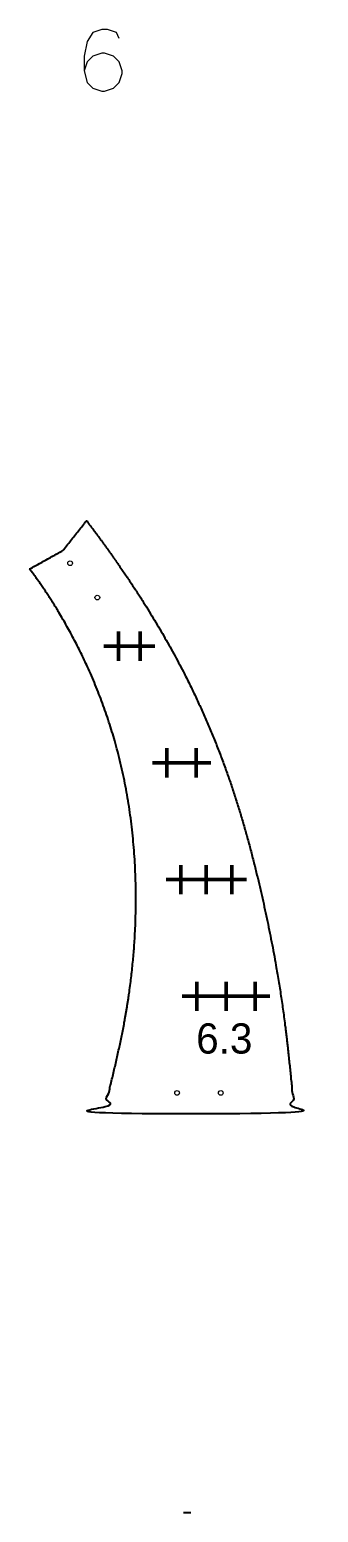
# Model space of a CAD drawing. Header units: inches. Extents: x -1683 to 11264, y -1696 to 865.
# Drawn here: x -21.1 to 18.5, y 0 to 203.3 of the extents above; entities that cross this region are included whole.
import ezdxf

# ---------------------------------------------------------------- set-up
doc = ezdxf.new("R2010")
doc.units = ezdxf.units.IN
doc.header["$MEASUREMENT"] = 0
doc.header["$PDMODE"] = 2
doc.header["$PDSIZE"] = 2
for name, color, linetype, lineweight in [('Annotation', 7, 'Continuous', 9), ('Drilling', 3, 'Continuous', 13), ('Engrave', 4, 'Continuous', 50)]:
    doc.layers.add(name, color=color, linetype=linetype, lineweight=lineweight)
doc.styles.add('Tw Cen MT', font='')
doc.styles.get('Tw Cen MT').set_extended_font_data('Tw Cen MT')

# ---------------------------------------------------------------- blocks, each defined once
blk = doc.blocks.new('*U3088')
at = {"layer": 'Engrave'}
blk.add_point((0, 0), dxfattribs=at)
blk = doc.blocks.new('*U3089')
at = {"layer": 'Engrave', "color": 0, "linetype": 'ByBlock', "lineweight": -2, "transparency": 16777216}
for p in [(0, 0), (4, 0), (8, 0)]:
    blk.add_blockref('*U3088', p, dxfattribs=at)
blk = doc.blocks.new('*U3090')
at = {"layer": 'Engrave'}
blk.add_point((0, 0), dxfattribs=at)
blk = doc.blocks.new('*U3091')
at = {"layer": 'Engrave', "color": 0, "linetype": 'ByBlock', "lineweight": -2, "transparency": 16777216}
for p in [(0, 0), (3.5, 0), (7, 0)]:
    blk.add_blockref('*U3090', p, dxfattribs=at)
blk = doc.blocks.new('*U3092')
at = {"layer": 'Engrave'}
blk.add_point((0, 0), dxfattribs=at)
blk = doc.blocks.new('*U3093')
at = {"layer": 'Engrave', "color": 0, "linetype": 'ByBlock', "lineweight": -2, "transparency": 16777216}
for p in [(0, 0), (4, 0)]:
    blk.add_blockref('*U3092', p, dxfattribs=at)
blk = doc.blocks.new('*U3094')
at = {"layer": 'Engrave'}
blk.add_point((0, 0), dxfattribs=at)
blk = doc.blocks.new('*U3095')
at = {"layer": 'Engrave', "color": 0, "linetype": 'ByBlock', "lineweight": -2, "transparency": 16777216}
for p in [(0, 0), (3, 0)]:
    blk.add_blockref('*U3094', p, dxfattribs=at)

msp = doc.modelspace()

# ---------------------------------------------------------------- linework, layer by layer
msp.add_rational_spline([(-21.10346, 129.33758), (-19.39672, 127.0871), (-16.23175, 122.22358), (-11.53927, 112.8885), (-7.60093, 100.46681), (-6.05938, 85.0861), (-7.27929, 69.4651), (-9.77011, 59.49781), (-10.95641, 54.75069), (-2.24009, 54.75069), (6.47623, 54.75069), (15.19255, 54.75069), (14.76032, 59.33399), (13.80204, 69.4953), (10.88335, 84.85151), (6.40025, 101.49811), (-0.82645, 117.83), (-8.22844, 129.16335), (-12.60732, 135.02987), (-13.31162, 135.94769), (-14.34904, 134.63894), (-15.38646, 133.33019), (-16.42388, 132.02144), (-16.506, 131.91785), (-16.60681, 131.83233), (-16.7224, 131.7682), (-18.18276, 130.95799), (-19.64311, 130.14779), (-21.10346, 129.33758)], [1, 1, 1, 1, 1, 1, 1, 1, 1, 1, 1, 1, 1, 1, 1, 1, 1, 1, 1, 1, 1, 1, 1, 0.987104668363, 0.987104668363, 1, 1, 1, 1], degree=3, knots=[0, 0, 0, 0, 8.45450223, 17.301261278, 31.313807743, 47.260005839, 63.384016779, 78.046925368, 78.046925368, 78.046925368, 79.046925368, 79.046925368, 79.046925368, 92.852174907, 109.653528196, 125.873916377, 144.485178628, 162.934520537, 166.398793244, 166.398793244, 166.398793244, 167.398793244, 167.398793244, 167.398793244, 167.79280522, 167.79280522, 167.79280522, 168.79280522, 168.79280522, 168.79280522, 168.79280522])
msp.add_open_spline([(0, 0), (0.33333, 0), (0.66667, 0), (1, 0)], degree=3)
msp.add_open_spline([(0, 0), (0.33333, 0), (0.66667, 0), (1, 0)], degree=3)
msp.add_open_spline([(0, 0), (0.33333, 0), (0.66667, 0), (1, 0)], degree=3)
msp.add_open_spline([(0, 0), (0.33333, 0), (0.66667, 0), (1, 0)], degree=3)
msp.add_open_spline([(0, 0), (0.33333, 0), (0.66667, 0), (1, 0)], degree=3)
msp.add_open_spline([(0, 0), (0.33333, 0), (0.66667, 0), (1, 0)], degree=3)
at = {"layer": 'Annotation'}
msp.add_lwpolyline([(-8.80971, 202.07162), (-9.2116, 202.8754), (-10.41726, 203.27728), (-11.22104, 203.27728), (-12.4267, 202.8754), (-13.23048, 201.66973), (-13.63237, 199.66029), (-13.63237, 197.65085), (-13.23048, 196.0433), (-12.4267, 195.23952), (-11.22104, 194.83764), (-10.81915, 194.83764), (-9.61349, 195.23952), (-8.80971, 196.0433), (-8.40782, 197.24896), (-8.40782, 197.65085), (-8.80971, 198.85652), (-9.61349, 199.66029), (-10.81915, 200.06218), (-11.22104, 200.06218), (-12.4267, 199.66029), (-13.23048, 198.85652), (-13.63237, 197.65085)], dxfattribs=at)
at = {"layer": 'Drilling'}
for centre in [(-15.54532, 130.12654), (-11.81895, 125.42397), (-0.88193, 57.50069), (5.11807, 57.50069)]:
    msp.add_circle(centre, 0.3225, dxfattribs=at)

# ---------------------------------------------------------------- block references
at = {"layer": 'Engrave', "xscale": -1}
for name, p in [('*U3095', (-5.93278, 118.75069)), ('*U3093', (1.72895, 102.75069)), ('*U3091', (6.6254, 86.75069)), ('*U3089', (9.83361, 70.75069))]:
    msp.add_blockref(name, p, dxfattribs=at)

# ---------------------------------------------------------------- texts
at = {"layer": 'Annotation', "color": 7, "insert": (9.45045, 62.83786), "char_height": 7, "attachment_point": 9, "line_spacing_factor": 0.481418, "style": 'Tw Cen MT'}
msp.add_mtext('{\\H0.59259x;6.3}', dxfattribs=at)

doc.saveas('drawing.dxf')
